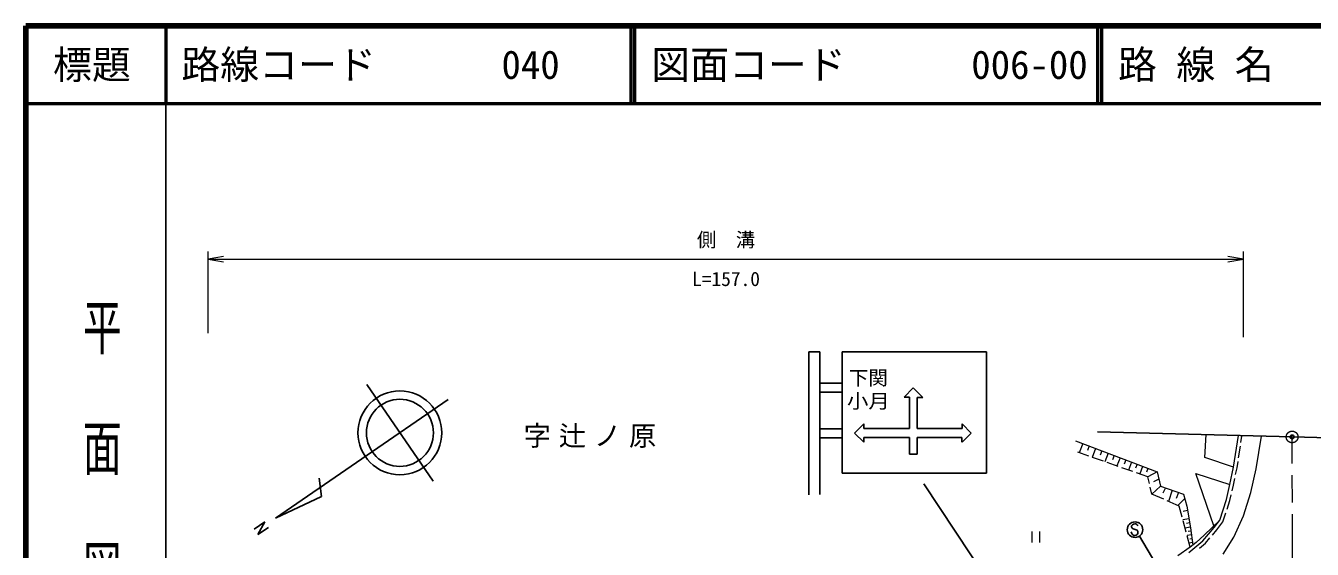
# Model space of a CAD drawing. Units: millimetres, scale not verified. Extents: x 40000 to 680000, y 20000 to 380000.
# Drawn here: x 40000 to 205344, y 312725 to 380000 of the extents above; entities that cross this region are included whole.
import ezdxf
from ezdxf.enums import TextEntityAlignment as Align

# ---------------------------------------------------------------- set-up
doc = ezdxf.new("R2010")
doc.units = ezdxf.units.MM
doc.header["$LTSCALE"] = 1000
doc.header["$PDMODE"] = 32
doc.header["$PDSIZE"] = 500
doc.linetypes.add('CHAIN', pattern=[18.5, 12, -1.5, 3.5, -1.5])
for name, color, linetype, lineweight in [('M-BMK', 2, 'CHAIN', 13), ('M-BMK-OTRS', 5, 'Continuous', 25), ('M-BMK-SRVR', 3, 'Continuous', 25), ('M-STR-HTXT', 7, 'Continuous', 13), ('M-STR-STRC', 7, 'Continuous', 25), ('M-TTL', 2, 'Continuous', 140), ('M-TTL-BAND', 7, 'Continuous', 25), ('M-TTL-LINE', 7, 'Continuous', 50), ('M-WORK', 1, 'Continuous', 13)]:
    doc.layers.add(name, color=color, linetype=linetype, lineweight=lineweight)
for name, color, linetype in [('M-BMK-HTXT', 7, 'Continuous'), ('M-OTRS', 6, 'Continuous'), ('M-TTL-TXT', 7, 'Continuous')]:
    doc.layers.add(name, color=color, linetype=linetype)
doc.styles.add('@ＭＳ ゴシック', font='')
doc.styles.add('ＭＳ ゴシック', font='')
doc.styles.get('@ＭＳ ゴシック').set_extended_font_data('@MS Gothic')
doc.styles.get('ＭＳ ゴシック').set_extended_font_data('MS Gothic')

# ---------------------------------------------------------------- blocks, each defined once
blk = doc.blocks.new('open_arrow')
at = {"color": 0, "linetype": 'Continuous', "lineweight": -2}
blk.add_lwpolyline([(7.5, 1.25), (0, 0), (7.5, -1.25)], dxfattribs=at)

msp = doc.modelspace()

# ---------------------------------------------------------------- linework, layer by layer
at = {"layer": 'M-BMK'}
msp.add_line((202829, 305240), (202754, 327158), dxfattribs=at)
msp.add_circle((202754, 327158), 750, dxfattribs=at)
at = {"layer": 'M-BMK-OTRS'}
for p, q in [((202754, 327158), (177763, 327831)), ((227745, 326485), (202754, 327158))]:
    msp.add_line(p, q, dxfattribs=at)
at = {"layer": 'M-BMK-SRVR'}
for p, q in [((83823, 333907), (92351, 321467)), ((72092, 316722), (94307, 331951)), ((78033, 319488), (77703, 321875)), ((72092, 316722), (78033, 319488)), ((70718, 316256), (69346, 315305)), ((69830, 314602), (70718, 316256)), ((71201, 315542), (69830, 314602))]:
    msp.add_line(p, q, dxfattribs=at)
for radius in [5387, 4309]:
    msp.add_circle((88087, 327687), radius, dxfattribs=at)
at = {"layer": 'M-OTRS'}
msp.add_point((202754, 327158), dxfattribs=at)
at = {"layer": 'M-STR-HTXT'}
for p, q in [((63427, 340500), (63427, 351000)), ((196500, 340000), (196500, 351000)), ((63427, 350000), (196500, 350000))]:
    msp.add_line(p, q, dxfattribs=at)
at = {"layer": 'M-STR-STRC'}
for p, q in [((140645, 338080), (140645, 319705)), ((142049, 338080), (140645, 338080)), ((142049, 338080), (142049, 319783)), ((144910, 322523), (144910, 338080)), ((163486, 338080), (144910, 338080)), ((163486, 322523), (163486, 338080)), ((144910, 334063), (142049, 334063)), ((142049, 332893), (144910, 332893)), ((154073, 333449), (152903, 332279)), ((155275, 332246), (154073, 333449)), ((152903, 332279), (153563, 332279)), ((153563, 328247), (153563, 332279)), ((154559, 332246), (154559, 328247)), ((154565, 332246), (155275, 332246)), ((144910, 328213), (142049, 328213)), ((146525, 327654), (147695, 328824)), ((147695, 326484), (146525, 327654)), ((147695, 328824), (147695, 328247)), ((153563, 328247), (147695, 328247)), ((154559, 328247), (160350, 328247)), ((160350, 328832), (160350, 328247)), ((161520, 327662), (160350, 328832)), ((160350, 326492), (161520, 327662)), ((142049, 327043), (144910, 327043)), ((153563, 327077), (147695, 327077)), ((147695, 327077), (147695, 326484)), ((153565, 327077), (153563, 324966)), ((160317, 327077), (154557, 327077)), ((154557, 327077), (154557, 324966)), ((160317, 327077), (160317, 326492)), ((154555, 324966), (153563, 324966)), ((163486, 322523), (144910, 322523)), ((166619, 304226), (155412, 321117)), ((182234, 315866), (182106, 315728)), ((182365, 315959), (182234, 315866)), ((182531, 315993), (182365, 315959)), ((182647, 315977), (182531, 315993)), ((182792, 315905), (182647, 315977)), ((182902, 315830), (182792, 315905)), ((182936, 315719), (182902, 315830)), ((182093, 314839), (182054, 314949)), ((182106, 315728), (182090, 315614)), ((182090, 315614), (182176, 315432)), ((182178, 314662), (182093, 314839)), ((182176, 315432), (182327, 315359)), ((182281, 314588), (182178, 314662)), ((182427, 314513), (182281, 314588)), ((182327, 315359), (182860, 315171)), ((182548, 314497), (182427, 314513)), ((182715, 314526), (182548, 314497)), ((182840, 314622), (182715, 314526)), ((182911, 314771), (182840, 314622)), ((182860, 315171), (182940, 314998)), ((182940, 314998), (182911, 314771)), ((187610, 306858), (183124, 314413))]:
    msp.add_line(p, q, dxfattribs=at)
msp.add_circle((182564, 315242), 1000, dxfattribs=at)
at = {"layer": 'M-TTL'}
for p, q in [((40000, 380000), (40000, 20000)), ((680000, 380000), (40000, 380000))]:
    msp.add_line(p, q, dxfattribs=at)
at = {"layer": 'M-TTL-BAND'}
msp.add_line((58000, 370000), (58000, 20000), dxfattribs=at)
at = {"layer": 'M-TTL-LINE'}
for p, q in [((58000, 380000), (58000, 370000)), ((117750, 380000), (117750, 370000)), ((118250, 380000), (118250, 370000)), ((177750, 380000), (177750, 370000)), ((178250, 380000), (178250, 370000)), ((40000, 370000), (680000, 370000))]:
    msp.add_line(p, q, dxfattribs=at)
at = {"layer": 'M-WORK'}
for p, q in [((191520, 324531), (191719, 327456)), ((174908, 326669), (185393, 322667)), ((175842, 326313), (175389, 325125)), ((176674, 325995), (176447, 325401)), ((195238, 323256), (195850, 327344)), ((195877, 324485), (196099, 325968)), ((196173, 326463), (196295, 327278)), ((198149, 323066), (198837, 327264)), ((176637, 324688), (175202, 325190)), ((177506, 325678), (177070, 324536)), ((178525, 324027), (177109, 324522)), ((178305, 325373), (178087, 324802)), ((179104, 325068), (178685, 323970)), ((179872, 324774), (179663, 324226)), ((180641, 324481), (180238, 323427)), ((181379, 324199), (181178, 323672)), ((195238, 323256), (191520, 324531)), ((180412, 323365), (178997, 323861)), ((182300, 322704), (180884, 323200)), ((182117, 323918), (181730, 322904)), ((182827, 323647), (182633, 323140)), ((184207, 322036), (182772, 322539)), ((183536, 323376), (183164, 322402)), ((184218, 323115), (184032, 322628)), ((185393, 322667), (184207, 322036)), ((185393, 322667), (185850, 320840)), ((192698, 315737), (190358, 322450)), ((190358, 322450), (194760, 321059)), ((194760, 321059), (195238, 323256)), ((195493, 322313), (195681, 323175)), ((195681, 323175), (195803, 323990)), ((197431, 319999), (198149, 323066)), ((184411, 321170), (184207, 322036)), ((185850, 320840), (184729, 319818)), ((185624, 321744), (184946, 321411)), ((185850, 320840), (188801, 319818)), ((194325, 319102), (194760, 321059)), ((195033, 320216), (195199, 320963)), ((195199, 320963), (195387, 321825)), ((184729, 319818), (184526, 320684)), ((186252, 319146), (184729, 319818)), ((186478, 320622), (186158, 319931)), ((187352, 320319), (186853, 318881)), ((188170, 320036), (187869, 319235)), ((188952, 319239), (188079, 318341)), ((188801, 319818), (189210, 318251)), ((194759, 318982), (194925, 319728)), ((196517, 317030), (197431, 319999)), ((188231, 318273), (186709, 318945)), ((188619, 316844), (188231, 318273)), ((189306, 317695), (188753, 317596)), ((189210, 318251), (189689, 315467)), ((193455, 316477), (194325, 319102)), ((194388, 317862), (194759, 318982)), ((189485, 316652), (188707, 316518)), ((189142, 314914), (188749, 316362)), ((189579, 316107), (189190, 316041)), ((193455, 316477), (191458, 314525)), ((192744, 315505), (193455, 316477)), ((193097, 315225), (193860, 316268)), ((193860, 316268), (194231, 317388)), ((195245, 314289), (196517, 317030)), ((169301, 314996), (169301, 313596)), ((170351, 313596), (170351, 314996)), ((189672, 315563), (188997, 315447)), ((189818, 314573), (189256, 314492)), ((189660, 313003), (189273, 314432)), ((189746, 315068), (189407, 315019)), ((189689, 315467), (190006, 313269)), ((191458, 314525), (190414, 313583)), ((191294, 313823), (192744, 315505)), ((191610, 313500), (192190, 314173)), ((192516, 314552), (193097, 315225)), ((193875, 312103), (195245, 314289)), ((189660, 313003), (188065, 311901)), ((189467, 312315), (191294, 313823)), ((189961, 313584), (189520, 313520)), ((189889, 314079), (189608, 314038)), ((190414, 313583), (189660, 313003)), ((190863, 312884), (191610, 313500))]:
    msp.add_line(p, q, dxfattribs=at)

# ---------------------------------------------------------------- block references
at = {"layer": 'M-STR-HTXT', "xscale": 267, "yscale": 267}
msp.add_blockref('open_arrow', (63427, 350000), dxfattribs=at)
at = {"layer": 'M-STR-HTXT', "xscale": 267, "yscale": 267, "rotation": 180}
msp.add_blockref('open_arrow', (196500, 350000), dxfattribs=at)

# ---------------------------------------------------------------- texts
at = {"layer": 'M-BMK-HTXT', "insert": (113022, 327174), "char_height": 2566, "attachment_point": 5, "style": 'ＭＳ ゴシック'}
msp.add_mtext('\\T1.29;字辻ノ原', dxfattribs=at)
at = {"layer": 'M-STR-HTXT', "style": 'ＭＳ ゴシック'}
msp.add_text('側\u3000溝', height=1833, dxfattribs=at).set_placement((130000, 352500), align=Align.MIDDLE_CENTER)
msp.add_text('L=157.0', height=1833, dxfattribs=at).set_placement((130000, 346000), align=Align.BOTTOM_CENTER)
at = {"layer": 'M-STR-STRC', "style": 'ＭＳ ゴシック'}
msp.add_text('下関', height=1833, dxfattribs=at).set_placement((148293, 334754), align=Align.MIDDLE_CENTER)
at = {"layer": 'M-STR-STRC', "style": 'ＭＳ ゴシック', "width": 1.1}
msp.add_text('小月', height=1833, dxfattribs=at).set_placement((148293, 331769), align=Align.MIDDLE_CENTER)
at = {"layer": 'M-TTL-BAND', "style": '@ＭＳ ゴシック', "width": 1.55}
msp.add_text('平  面  図', height=3666, rotation=270, dxfattribs=at).set_placement((49777, 306475), align=Align.MIDDLE_RIGHT)
at = {"layer": 'M-TTL-TXT', "style": 'ＭＳ ゴシック'}
msp.add_text('標題', height=3666, dxfattribs=at).set_placement((48500, 375000), align=Align.MIDDLE_CENTER)
for s, p in [('路線コード', (60000, 375000)), ('図面コード', (120380, 375000)), ('路 線 名', (180380, 375000)), ('040', (101142, 375000)), ('006-00', (161521, 375000))]:
    msp.add_text(s, height=3666, dxfattribs=at).set_placement(p, align=Align.MIDDLE_LEFT)

doc.saveas('drawing.dxf')
